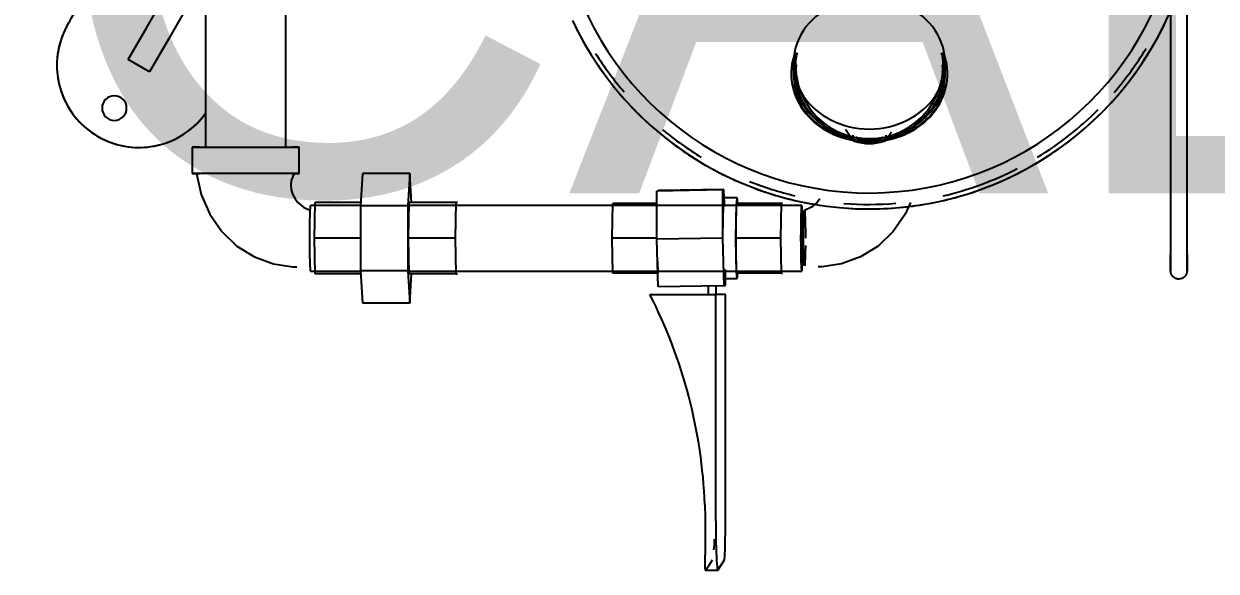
# Model space of a CAD drawing. Extents: x 14785 to 50894, y -3296 to 56414.
# Drawn here: x 39847.7 to 40308.9, y 44616.9 to 44828.4 of the extents above; entities that cross this region are included whole.
import ezdxf

# ---------------------------------------------------------------- set-up
doc = ezdxf.new("R2010")
doc.units = 0
doc.header["$MEASUREMENT"] = 0
doc.layers.add('A-Furniture', color=252, linetype='CONTINUOUS')
doc.layers.add('RM$TXT', color=4, linetype='CONTINUOUS')
doc.styles.add('Arial', font='arial.ttf')

msp = doc.modelspace()

# ---------------------------------------------------------------- linework, layer by layer
at = {"layer": 'A-Furniture'}
for p, q in [((40291.32, 44867.75), (40291.32, 44739.31)), ((39895.31, 44827.32), (39912.63, 44857.32)), ((39916.97, 44845.78), (39903.56, 44822.55)), ((39917.91, 44845.78), (39917.91, 44780.77)), ((39949.03, 44780.77), (39949.03, 44845.78)), ((40291.32, 44842.61), (40291.32, 44733.81)), ((40297.67, 44739.31), (40297.67, 44845.78)), ((40297.67, 44733.81), (40297.67, 44842.61)), ((39888.03, 44814.7), (39895.31, 44827.32)), ((39903.56, 44822.55), (39896.28, 44809.94)), ((39896.28, 44809.94), (39888.03, 44814.7)), ((40145.4, 44813.22), (40145.4, 44809.4)), ((40204.14, 44809.4), (40204.14, 44813.22)), ((40144.55, 44809.4), (40144.55, 44809)), ((40204.99, 44809), (40204.99, 44809.4)), ((40168.35, 44783.29), (40165.51, 44787.56)), ((40183.4, 44786.62), (40181.19, 44783.29)), ((40168.35, 44785.44), (40168.35, 44783.29)), ((40181.19, 44783.29), (40168.35, 44783.29)), ((40181.19, 44785.44), (40181.19, 44783.29)), ((39912.83, 44780.77), (39912.83, 44770.65)), ((39915.6, 44780.77), (39912.83, 44780.77)), ((39912.83, 44780.77), (39954.11, 44780.77)), ((39954.11, 44780.77), (39951.34, 44780.77)), ((39954.11, 44770.65), (39954.11, 44780.77)), ((39954.11, 44770.65), (39912.83, 44770.65)), ((39912.83, 44770.65), (39915.6, 44770.65)), ((39914.43, 44770.65), (39914.92, 44770.65)), ((39915.25, 44770.65), (39914.43, 44770.65)), ((39951.34, 44770.65), (39954.11, 44770.65)), ((39951.7, 44770.65), (39952.51, 44770.65)), ((39952.51, 44770.65), (39952.03, 44770.65)), ((39978.09, 44758.1), (39978.81, 44770.65)), ((39996.95, 44770.65), (39978.81, 44770.65)), ((39996.95, 44770.65), (39996.24, 44758.1)), ((39997.6, 44759.35), (39996.95, 44770.65)), ((40117.9, 44764.23), (40092.52, 44763.81)), ((40092.52, 44745.18), (40092.52, 44763.81)), ((40118.52, 44764.4), (40093.13, 44763.99)), ((40118.52, 44764.4), (40117.9, 44764.23)), ((40117.9, 44764.23), (40117.9, 44745.59)), ((40118.74, 44757.83), (40118.52, 44764.4)), ((39960.15, 44745.56), (39960.41, 44759.35)), ((39978.16, 44759.35), (39960.41, 44759.35)), ((39996.44, 44745.56), (39996.71, 44759.35)), ((40014.85, 44759.35), (39996.71, 44759.35)), ((40014.85, 44759.35), (40014.59, 44745.56)), ((40015.38, 44759.35), (40014.85, 44759.35)), ((40075.28, 44745.56), (40075.54, 44759.05)), ((40092.52, 44759.05), (40075.54, 44759.05)), ((40123.59, 44761.14), (40118.53, 44761.14)), ((40123.08, 44745.56), (40123.33, 44759.05)), ((40140.69, 44759.05), (40123.33, 44759.05)), ((40140.69, 44759.05), (40140.43, 44745.56)), ((40141.2, 44759.05), (40140.69, 44759.05)), ((39978.1, 44758.26), (39958.55, 44758.26)), ((39978.09, 44733.01), (39978.09, 44758.1)), ((39996.24, 44758.1), (39978.09, 44758.1)), ((40148.61, 44758.26), (39996.24, 44758.26)), ((39996.24, 44758.1), (39996.24, 44733.01)), ((39960.41, 44731.77), (39960.15, 44745.56)), ((39978.09, 44745.56), (39960.15, 44745.56)), ((39996.71, 44731.77), (39996.44, 44745.56)), ((40014.59, 44745.56), (39996.44, 44745.56)), ((40014.59, 44745.56), (40014.85, 44731.77)), ((40075.54, 44732.07), (40075.28, 44745.56)), ((40092.52, 44745.56), (40075.28, 44745.56)), ((40117.9, 44745.59), (40092.52, 44745.18)), ((40093.13, 44726.71), (40092.52, 44745.18)), ((40117.9, 44745.59), (40118.52, 44727.13)), ((40123.33, 44732.07), (40123.08, 44745.56)), ((40140.43, 44745.56), (40123.08, 44745.56)), ((40140.43, 44745.56), (40140.69, 44732.07)), ((40092.8, 44736.59), (40092.89, 44732.07)), ((39958.55, 44732.86), (39978.1, 44732.86)), ((39978.16, 44731.77), (39960.41, 44731.77)), ((39978.81, 44720.47), (39978.09, 44733.01)), ((39996.24, 44733.01), (39978.09, 44733.01)), ((39996.24, 44733.01), (39996.95, 44720.47)), ((39996.24, 44732.86), (40148.61, 44732.86)), ((40014.85, 44731.77), (39996.71, 44731.77)), ((39996.95, 44720.47), (39997.6, 44731.77)), ((40014.85, 44731.77), (40015.38, 44731.77)), ((40092.89, 44732.07), (40075.54, 44732.07)), ((40119.13, 44727.3), (40119.13, 44733.49)), ((40140.69, 44732.07), (40123.33, 44732.07)), ((40140.69, 44732.07), (40141.2, 44732.07)), ((40118.52, 44727.13), (40093.13, 44726.71)), ((40112.39, 44727.03), (40112.39, 44723.77)), ((40115.57, 44723.77), (40115.57, 44727.08)), ((40118.52, 44727.13), (40119.13, 44727.3)), ((40118.53, 44729.97), (40123.59, 44729.97)), ((40089.9, 44723.77), (40115.29, 44723.77)), ((40119.07, 44723.77), (40115.29, 44723.77)), ((40115.29, 44723.77), (40115.29, 44642.58)), ((40119.07, 44633.86), (40119.07, 44723.77)), ((39996.95, 44720.47), (39978.81, 44720.47)), ((40116.17, 44617.22), (40118.67, 44621.18)), ((40111.28, 44617.18), (40116.13, 44617.18))]:
    msp.add_line(p, q, dxfattribs=at)
at = {"layer": 'A-Furniture', "flags": 128}
for points in [[(39864.7, 44828.27), (39864.09, 44827.16), (39863.52, 44826.02), (39863, 44824.86), (39862.52, 44823.68), (39862.09, 44822.49), (39861.71, 44821.28), (39861.38, 44820.05), (39861.1, 44818.81), (39860.87, 44817.56), (39860.69, 44816.31), (39860.56, 44815.04), (39860.47, 44813.78), (39860.44, 44812.51), (39860.47, 44811.24), (39860.54, 44809.97), (39860.66, 44808.7), (39860.83, 44807.45), (39861.05, 44806.2), (39861.33, 44804.96), (39861.65, 44803.73), (39862.02, 44802.51), (39862.44, 44801.31), (39862.91, 44800.13), (39863.42, 44798.97), (39863.98, 44797.83), (39864.58, 44796.72), (39865.23, 44795.62), (39865.93, 44794.56), (39866.66, 44793.52), (39867.43, 44792.52), (39868.25, 44791.54), (39869.1, 44790.6), (39869.99, 44789.7), (39870.92, 44788.83), (39871.88, 44787.99), (39872.87, 44787.2), (39873.89, 44786.45), (39874.94, 44785.74), (39876.02, 44785.07), (39877.13, 44784.44), (39878.26, 44783.86), (39879.41, 44783.33), (39880.58, 44782.84), (39881.77, 44782.4), (39882.98, 44782.01), (39884.2, 44781.66), (39885.44, 44781.37), (39886.69, 44781.12), (39887.94, 44780.93), (39889.2, 44780.78), (39890.47, 44780.69), (39891.74, 44780.65), (39893.01, 44780.65), (39894.28, 44780.71), (39895.54, 44780.82), (39896.8, 44780.98), (39898.05, 44781.19), (39899.3, 44781.45), (39900.53, 44781.76), (39901.75, 44782.11), (39902.95, 44782.52), (39904.14, 44782.97), (39905.3, 44783.47), (39906.45, 44784.02), (39907.57, 44784.61), (39908.67, 44785.25), (39909.74, 44785.93), (39910.79, 44786.66), (39911.8, 44787.42), (39912.78, 44788.22), (39913.73, 44789.07), (39914.65, 44789.95), (39915.53, 44790.86), (39916.37, 44791.81), (39917.18, 44792.8), (39917.94, 44793.81)], [(39865.1, 44828.96), (39864.7, 44828.27)], [(40059.87, 44829.79), (40062.12, 44825.24), (40064.56, 44820.78), (40067.17, 44816.42), (40069.95, 44812.17), (40072.9, 44808.04), (40076.02, 44804.03), (40079.29, 44800.14), (40082.72, 44796.39), (40086.29, 44792.78), (40090, 44789.31), (40093.85, 44786), (40097.83, 44782.84), (40101.93, 44779.85), (40106.15, 44777.02), (40110.48, 44774.36), (40114.91, 44771.87), (40119.44, 44769.57), (40124.05, 44767.45), (40128.75, 44765.51), (40133.52, 44763.77), (40138.36, 44762.21), (40143.25, 44760.86), (40148.2, 44759.69), (40153.18, 44758.73), (40158.21, 44757.97), (40163.25, 44757.41), (40168.32, 44757.05), (40173.4, 44756.89), (40178.48, 44756.94), (40183.55, 44757.19), (40188.61, 44757.64), (40193.65, 44758.29), (40198.66, 44759.15), (40203.62, 44760.2), (40208.55, 44761.46), (40213.42, 44762.91), (40218.22, 44764.55), (40222.96, 44766.38), (40227.62, 44768.4), (40232.2, 44770.61), (40236.68, 44772.99), (40241.06, 44775.56), (40245.34, 44778.3), (40249.51, 44781.2), (40253.56, 44784.27), (40257.48, 44787.5), (40261.26, 44790.89), (40264.91, 44794.42), (40268.42, 44798.1), (40271.77, 44801.91), (40274.97, 44805.86), (40278.01, 44809.93), (40280.89, 44814.11), (40283.59, 44818.41), (40286.13, 44822.82), (40288.48, 44827.32), (40290.65, 44831.91)], [(40146.21, 44813.42), (40146.2, 44812.1), (40146.25, 44810.78), (40146.37, 44809.47), (40146.54, 44808.17), (40146.78, 44806.88), (40147.07, 44805.62), (40147.41, 44804.37), (40147.81, 44803.15), (40148.26, 44801.95), (40148.76, 44800.79), (40149.31, 44799.65), (40149.9, 44798.56), (40150.53, 44797.5), (40151.2, 44796.48), (40151.9, 44795.5), (40152.64, 44794.56), (40153.4, 44793.66), (40154.2, 44792.8), (40155.01, 44791.99), (40155.85, 44791.22), (40156.71, 44790.49), (40157.59, 44789.8), (40158.48, 44789.16), (40159.39, 44788.55), (40160.31, 44787.99), (40161.25, 44787.46), (40162.19, 44786.98), (40163.14, 44786.54), (40164.1, 44786.13), (40165.06, 44785.76), (40166.03, 44785.43), (40167.01, 44785.14), (40167.98, 44784.88), (40168.97, 44784.66), (40169.95, 44784.47), (40170.94, 44784.32), (40171.92, 44784.21), (40172.91, 44784.12), (40173.9, 44784.08), (40174.77, 44784.06)], [(40174.77, 44784.06), (40175.76, 44784.08), (40176.75, 44784.13), (40177.74, 44784.22), (40178.73, 44784.34), (40179.71, 44784.49), (40180.7, 44784.69), (40181.68, 44784.91), (40182.66, 44785.17), (40183.63, 44785.47), (40184.6, 44785.81), (40185.56, 44786.18), (40186.52, 44786.59), (40187.47, 44787.04), (40188.41, 44787.53), (40189.34, 44788.06), (40190.26, 44788.63), (40191.17, 44789.23), (40192.06, 44789.89), (40192.94, 44790.58), (40193.79, 44791.31), (40194.63, 44792.09), (40195.45, 44792.91), (40196.24, 44793.77), (40197, 44794.67), (40197.73, 44795.62), (40198.43, 44796.61), (40199.09, 44797.63), (40199.72, 44798.69), (40200.3, 44799.8), (40200.84, 44800.93), (40201.33, 44802.1), (40201.78, 44803.3), (40202.17, 44804.52), (40202.51, 44805.78), (40202.79, 44807.05), (40203.02, 44808.34), (40203.19, 44809.64), (40203.3, 44810.95), (40203.34, 44812.27), (40203.33, 44813.42)], [(40174.77, 44782.23), (40174.52, 44782.23), (40174.26, 44782.25), (40174.01, 44782.27), (40173.76, 44782.31), (40173.51, 44782.35), (40173.26, 44782.41), (40173.01, 44782.47), (40172.77, 44782.55), (40172.53, 44782.63), (40172.3, 44782.73), (40172.06, 44782.83), (40171.84, 44782.94), (40171.61, 44783.07), (40171.4, 44783.2), (40171.18, 44783.33), (40170.98, 44783.48), (40170.78, 44783.64), (40170.58, 44783.8), (40170.39, 44783.97), (40170.21, 44784.15), (40170.04, 44784.34), (40169.88, 44784.53), (40169.72, 44784.73)], [(40179.86, 44784.78), (40179.71, 44784.58), (40179.54, 44784.39), (40179.37, 44784.2), (40179.19, 44784.02), (40179.01, 44783.85), (40178.82, 44783.68), (40178.62, 44783.52), (40178.41, 44783.37), (40178.2, 44783.23), (40177.98, 44783.1), (40177.76, 44782.98), (40177.54, 44782.86), (40177.31, 44782.75), (40177.07, 44782.66), (40176.83, 44782.57), (40176.59, 44782.49), (40176.35, 44782.42), (40176.1, 44782.37), (40175.85, 44782.32), (40175.6, 44782.28), (40175.35, 44782.25), (40175.09, 44782.23), (40174.84, 44782.23), (40174.77, 44782.23)], [(39914.42, 44770.65), (39916.23, 44762.46), (39919.55, 44754.86), (39924.24, 44748.14), (39930.1, 44742.56), (39936.87, 44738.34), (39944.27, 44735.63), (39951.72, 44734.54), (39953.29, 44734.5)], [(39952.52, 44770.65), (39951.68, 44769.4), (39951.12, 44767.89), (39950.91, 44766.18), (39951.08, 44764.37), (39951.65, 44762.55), (39952.6, 44760.79), (39953.69, 44759.42), (39955.81, 44757.62), (39958.55, 44756.23)], [(40155.64, 44760.79), (40154.55, 44759.42), (40152.43, 44757.62), (40149.69, 44756.23)], [(40190.67, 44759.39), (40188.69, 44754.86), (40184, 44748.14), (40178.14, 44742.56), (40171.37, 44738.34), (40163.97, 44735.63), (40156.52, 44734.54), (40154.95, 44734.5)], [(40149.69, 44734.89), (40149.6, 44735.25), (40149.51, 44736.32), (40149.44, 44738.02), (40149.38, 44740.23), (40149.35, 44742.8), (40149.34, 44745.56), (40149.35, 44748.32), (40149.38, 44750.89), (40149.44, 44753.1), (40149.51, 44754.8), (40149.6, 44755.86), (40149.69, 44756.23)], [(40149.69, 44756.23), (40149.78, 44755.86), (40149.87, 44754.8), (40149.94, 44753.1), (40149.99, 44750.89), (40150.03, 44748.32), (40150.04, 44745.56)], [(40150.03, 44742.8), (40149.99, 44740.23), (40149.94, 44738.02), (40149.87, 44736.32), (40149.78, 44735.25), (40149.69, 44734.89)], [(40291.32, 44732.96), (40291.32, 44732.96), (40291.32, 44732.98), (40291.32, 44733), (40291.32, 44733.04), (40291.32, 44733.08), (40291.32, 44733.14), (40291.32, 44733.2), (40291.32, 44733.28), (40291.32, 44733.36), (40291.32, 44733.46), (40291.32, 44733.56), (40291.32, 44733.67), (40291.32, 44733.8), (40291.32, 44733.93), (40291.32, 44734.07), (40291.32, 44734.21), (40291.32, 44734.37), (40291.32, 44734.53), (40291.32, 44734.7), (40291.32, 44734.88), (40291.32, 44735.07), (40291.32, 44735.26), (40291.32, 44735.46), (40291.32, 44735.66), (40291.32, 44735.88), (40291.32, 44736.09), (40291.32, 44736.31), (40291.32, 44736.54), (40291.32, 44736.77), (40291.32, 44737.01), (40291.32, 44737.24), (40291.32, 44737.49), (40291.32, 44737.73), (40291.32, 44737.98), (40291.32, 44738.23), (40291.32, 44738.48), (40291.32, 44738.73), (40291.32, 44738.98), (40291.32, 44739.24), (40291.32, 44739.31)], [(40297.67, 44739.31), (40297.67, 44739.05), (40297.67, 44738.8), (40297.67, 44738.55), (40297.67, 44738.29), (40297.67, 44738.04), (40297.67, 44737.8), (40297.67, 44737.55), (40297.67, 44737.31), (40297.67, 44737.07), (40297.67, 44736.83), (40297.67, 44736.6), (40297.67, 44736.37), (40297.67, 44736.15), (40297.67, 44735.93), (40297.67, 44735.72), (40297.67, 44735.51), (40297.67, 44735.31), (40297.67, 44735.12), (40297.67, 44734.93), (40297.67, 44734.75), (40297.67, 44734.58), (40297.67, 44734.41), (40297.67, 44734.25), (40297.67, 44734.1), (40297.67, 44733.96), (40297.67, 44733.83), (40297.67, 44733.71), (40297.67, 44733.59), (40297.67, 44733.48), (40297.67, 44733.39), (40297.67, 44733.3), (40297.67, 44733.22), (40297.67, 44733.15), (40297.67, 44733.1), (40297.67, 44733.05), (40297.67, 44733.01), (40297.67, 44732.98), (40297.67, 44732.96), (40297.67, 44732.96)], [(40291.32, 44733.81), (40291.32, 44733.68), (40291.32, 44733.57), (40291.32, 44733.47), (40291.32, 44733.37), (40291.32, 44733.29), (40291.32, 44733.21), (40291.32, 44733.14), (40291.32, 44733.09), (40291.32, 44733.04), (40291.32, 44733), (40291.32, 44732.98), (40291.32, 44732.96), (40291.32, 44732.96)], [(40294.5, 44729.78), (40294.37, 44729.78), (40294.25, 44729.79), (40294.12, 44729.8), (40293.99, 44729.82), (40293.87, 44729.84), (40293.74, 44729.87), (40293.62, 44729.9), (40293.5, 44729.94), (40293.38, 44729.98), (40293.26, 44730.03), (40293.15, 44730.08), (40293.03, 44730.14), (40292.92, 44730.2), (40292.81, 44730.27), (40292.71, 44730.34), (40292.6, 44730.41), (40292.5, 44730.49), (40292.41, 44730.57), (40292.31, 44730.65), (40292.22, 44730.74), (40292.13, 44730.84), (40292.05, 44730.93), (40291.97, 44731.03), (40291.9, 44731.14), (40291.83, 44731.24), (40291.76, 44731.35), (40291.7, 44731.46), (40291.64, 44731.57), (40291.59, 44731.69), (40291.54, 44731.81), (40291.5, 44731.93), (40291.46, 44732.05), (40291.42, 44732.17), (40291.39, 44732.29), (40291.37, 44732.42), (40291.35, 44732.54), (40291.34, 44732.67), (40291.33, 44732.8), (40291.32, 44732.92), (40291.32, 44732.96)], [(40297.67, 44732.96), (40297.67, 44732.83), (40297.66, 44732.7), (40297.65, 44732.58), (40297.63, 44732.45), (40297.61, 44732.33), (40297.58, 44732.2), (40297.55, 44732.08), (40297.51, 44731.96), (40297.47, 44731.84), (40297.42, 44731.72), (40297.37, 44731.6), (40297.32, 44731.49), (40297.25, 44731.38), (40297.19, 44731.27), (40297.12, 44731.16), (40297.05, 44731.06), (40296.97, 44730.96), (40296.89, 44730.86), (40296.8, 44730.77), (40296.71, 44730.68), (40296.62, 44730.59), (40296.52, 44730.51), (40296.42, 44730.43), (40296.32, 44730.36), (40296.21, 44730.28), (40296.11, 44730.22), (40296, 44730.16), (40295.88, 44730.1), (40295.77, 44730.05), (40295.65, 44730), (40295.53, 44729.95), (40295.41, 44729.91), (40295.29, 44729.88), (40295.16, 44729.85), (40295.04, 44729.83), (40294.91, 44729.81), (40294.79, 44729.79), (40294.66, 44729.79), (40294.53, 44729.78), (40294.5, 44729.78)], [(40297.67, 44732.96), (40297.67, 44732.96), (40297.67, 44732.98), (40297.67, 44733), (40297.67, 44733.04), (40297.67, 44733.08), (40297.67, 44733.14), (40297.67, 44733.2), (40297.67, 44733.28), (40297.67, 44733.36), (40297.67, 44733.46), (40297.67, 44733.56), (40297.67, 44733.67), (40297.67, 44733.8), (40297.67, 44733.81)], [(40111.32, 44617.22), (40112.74, 44619.2), (40114.14, 44621.18)]]:
    msp.add_lwpolyline(points, dxfattribs=at)
at = {"layer": 'A-Furniture'}
for centre, radius, start, end in [((40174.77, 44883.88), 120.83, 188.0511, 347.3235), ((39768.37, 44883.88), 111.23, 330, 336.0259), ((39892.19, 44812.39), 31.75, 150, 324.7119), ((40174.77, 44883.88), 127, 205.9144, 208.1882), ((40174.77, 44883.88), 127, 331.4104, 333.9852), ((40174.77, 44883.88), 127, 209.2579, 211.7719), ((40174.77, 44883.88), 127, 316.0366, 330.7998), ((40174.77, 44883.88), 125.23, 319.1421, 328.7377), ((40174.77, 44883.88), 125.23, 212.2631, 220.7535), ((40174.77, 44883.88), 127, 213.6696, 222.9529), ((39882.67, 44795.89), 4.76, 90, 270), ((39882.67, 44795.89), 4.76, 270, 90), ((40174.77, 44883.88), 127, 223.5355, 226.1093), ((40174.77, 44883.88), 127, 299.4129, 315.236), ((40174.77, 44883.88), 125.23, 301.2843, 315.0244), ((40174.77, 44883.88), 127, 227.1211, 229.826), ((40174.77, 44883.88), 125.23, 230.3016, 238.7157), ((40174.77, 44883.88), 127, 231.4755, 240.5871), ((40174.77, 44883.88), 127, 241.2904, 244.1779), ((40174.77, 44883.88), 127, 245.1227, 247.6701), ((40174.77, 44883.88), 127, 280.5179, 298.7096), ((40174.77, 44883.88), 125.23, 283.1918, 297.1767), ((40174.77, 44883.88), 125.23, 248.2603, 256.71), ((40174.77, 44883.88), 127, 249.5287, 258.5323), ((40174.77, 44883.88), 127, 259.1276, 261.4994), ((40174.77, 44883.88), 125.23, 265.5017, 274.7208), ((40174.77, 44883.88), 127, 265.5167, 276.6367), ((40174.77, 44883.88), 127, 277.3003, 279.7569)]:
    msp.add_arc(centre, radius, start, end, dxfattribs=at)
for centre, major_axis, ratio, start_param, end_param in [((40174.77, 44813.22), (29.37, 0), 0.866025, 1.570796, 4.712389), ((40174.77, 44813.22), (29.37, 0), 0.866025, 4.712389, 7.853982), ((40174.77, 44809.4), (30.22, 0), 0.866025, 2.827433, 4.712389), ((40174.77, 44809), (30.22, 0), 0.866025, 2.827433, 4.712389), ((40174.77, 44809.4), (29.37, 0), 0.866025, 2.827433, 4.712389), ((40174.77, 44812.82), (28.57, 0), 0.866025, 2.984925, 3.272033), ((40174.77, 44812.82), (28.57, 0), 0.866025, 3.010223, 3.272962), ((40174.77, 44809.4), (30.22, 0), 0.866025, 4.712389, 6.597345), ((40174.77, 44809.4), (29.37, 0), 0.866025, 4.712389, 6.597345), ((40174.77, 44809), (30.22, 0), 0.866025, 4.712389, 6.597345), ((40174.77, 44812.82), (28.57, 0), 0.866025, 6.152745, 6.439853), ((40174.77, 44812.82), (28.57, 0), 0.866025, 6.151816, 6.414555), ((40174.77, 44809), (28.57, 0), 0.866025, 2.997022, 4.055828), ((40174.77, 44809), (28.57, 0), 0.866025, 5.36895, 6.427755), ((40174.77, 44795.06), (14.88, 0), 0.866025, 3.926991, 4.712389), ((40174.77, 44795.06), (14.88, 0), 0.866025, 4.712389, 5.497787), ((40118.53, 44745.56), (0, -15.59), 0.033033, 3.141593, 4.45059), ((40118.53, 44745.56), (0, 15.59), 0.033033, 5.759587, 6.283185), ((40123.59, 44745.56), (0, 15.59), 0.033033, 0, 3.141593), ((40123.59, 44745.56), (0, -15.59), 0.033033, 2.617994, 3.141593), ((39958.55, 44745.56), (0, -12.7), 0.033033, 3.141593, 6.283185), ((40148.61, 44745.56), (0, -12.7), 0.033033, 3.141593, 6.283185), ((40148.61, 44745.56), (0, -12.7), 0.033033, 0, 3.141593), ((40123.59, 44745.56), (0, -15.59), 0.033033, 0, 0.523599), ((39916.57, 44635.07), (0, -194.79), 0.999454, 1.609371, 2.043546), ((40116.13, 44642.58), (0, -25.4), 0.033033, 4.712389, 6.335545), ((40118.65, 44633.86), (0, -12.7), 0.033033, 0.05236, 1.570796)]:
    msp.add_ellipse(centre, major_axis=major_axis, ratio=ratio, start_param=start_param, end_param=end_param, dxfattribs=at)
msp.add_open_spline([(40111.11, 44642.58), (40111.21, 44639.83), (40111.34, 44634.33), (40111.29, 44628.17), (40111.21, 44624.07), (40111.13, 44620.61), (40111.09, 44617.68), (40111.23, 44617.07), (40111.32, 44617.22)], degree=3, knots=[0, 0, 0, 0, 0.2, 0.4, 0.5, 0.6, 0.8, 1, 1, 1, 1], dxfattribs=at)
msp.add_open_spline([(40114.66, 44625.12), (40114.76, 44626.29), (40114.85, 44627.66), (40114.91, 44629.15)], degree=3, dxfattribs=at)

# ---------------------------------------------------------------- texts
at = {"layer": 'RM$TXT', "insert": (39786.57, 44760.11), "char_height": 200, "attachment_point": 8, "style": 'Arial'}
msp.add_mtext('461D^M^JRENT^M^JRNT/STORE^M^J1.20^M^JLSD-LTU LNDLRD^M^JSOLVAY CHEMICALS PTY LTD^M^J', dxfattribs=at)

doc.saveas('drawing.dxf')
